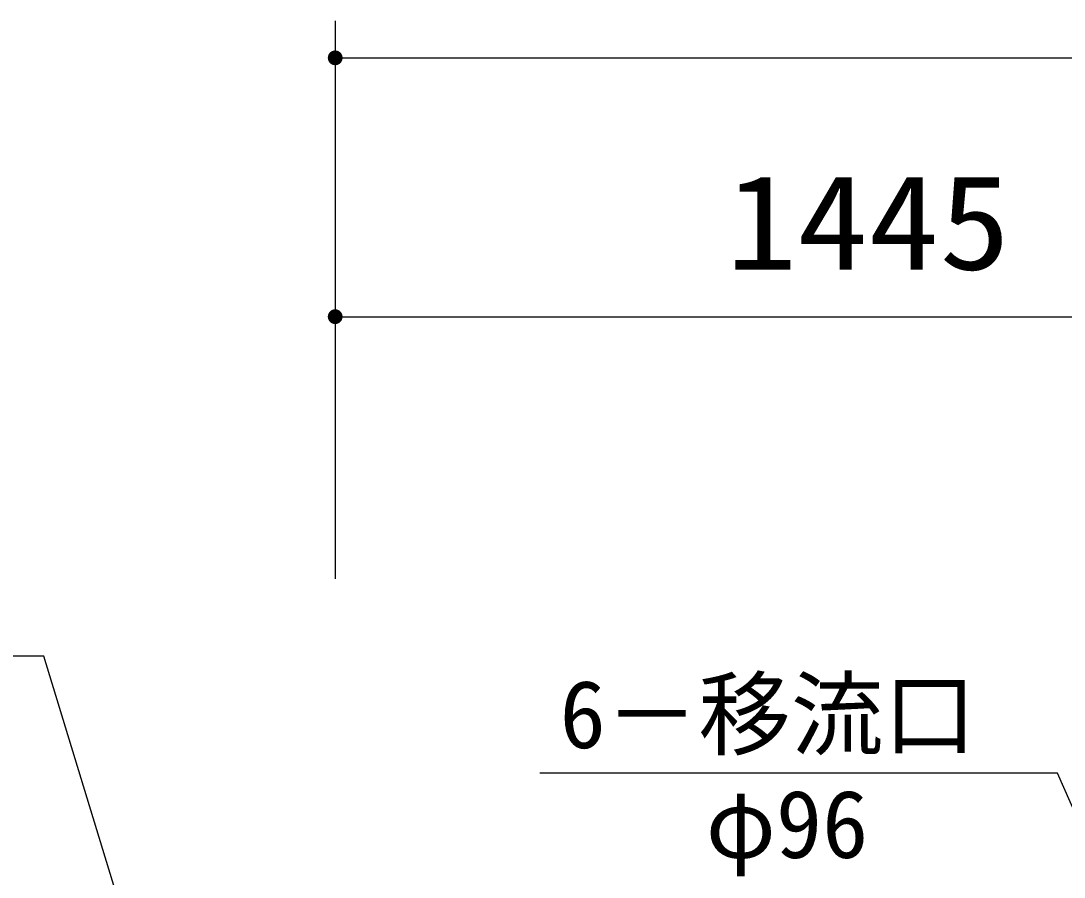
# Model space of a CAD drawing. Units: millimetres, scale not verified. Extents: x -14850 to 14850, y -10500 to 10500.
# Drawn here: x -10747 to -9336, y 2308 to 3466 of the extents above; entities that cross this region are included whole.
import ezdxf
from ezdxf.enums import TextEntityAlignment as Align

# ---------------------------------------------------------------- set-up
doc = ezdxf.new("R2010")
doc.units = ezdxf.units.MM
doc.header["$LTSCALE"] = 50
doc.layers.add('0-0_製作', color=5, linetype='Continuous', lineweight=25)
doc.layers.add('0-1_躯体', color=3, linetype='Continuous', lineweight=25)
doc.styles.add('ＭＳ ゴシック', font='')
doc.styles.get('ＭＳ ゴシック').set_extended_font_data('MS Gothic')

msp = doc.modelspace()

# ---------------------------------------------------------------- linework, layer by layer
at = {"layer": '0-0_製作', "color": 2}
for p, q in [((-10322.04, 3465.52), (-10322.04, 2711.11)), ((-10322.04, 3415.52), (-5522.04, 3415.52)), ((-10322.04, 3065.52), (-8877.04, 3065.52))]:
    msp.add_line(p, q, dxfattribs=at)
at = {"layer": '0-0_製作'}
for points in [[(-10329.75, 3421.89), (-10332.04, 3415.52), (-10332.02, 3416.15)], [(-10329.75, 3421.89), (-10322.04, 3415.52), (-10332.04, 3415.52)], [(-10322.04, 3415.52), (-10331.96, 3414.27), (-10332.04, 3415.52)], [(-10329.75, 3421.89), (-10332.02, 3416.15), (-10330.48, 3420.88)], [(-10330.48, 3420.88), (-10332.02, 3416.15), (-10331.86, 3417.39)], [(-10322.04, 3415.52), (-10331.73, 3413.03), (-10331.96, 3414.27)], [(-10330.48, 3420.88), (-10331.86, 3417.39), (-10331.09, 3419.78)], [(-10331.09, 3419.78), (-10331.86, 3417.39), (-10331.55, 3418.61)], [(-10322.04, 3415.52), (-10331.34, 3411.84), (-10331.73, 3413.03)], [(-10322.04, 3415.52), (-10330.8, 3410.7), (-10331.34, 3411.84)], [(-10322.04, 3415.52), (-10330.13, 3409.64), (-10330.8, 3410.7)], [(-10322.04, 3415.52), (-10329.33, 3408.68), (-10330.13, 3409.64)], [(-10328.89, 3422.81), (-10322.04, 3415.52), (-10329.75, 3421.89)], [(-10322.04, 3415.52), (-10328.42, 3407.82), (-10329.33, 3408.68)], [(-10327.92, 3423.61), (-10322.04, 3415.52), (-10328.89, 3422.81)], [(-10322.04, 3415.52), (-10327.4, 3407.08), (-10328.42, 3407.82)], [(-10326.86, 3424.28), (-10322.04, 3415.52), (-10327.92, 3423.61)], [(-10322.04, 3415.52), (-10326.3, 3406.47), (-10327.4, 3407.08)], [(-10325.72, 3424.82), (-10322.04, 3415.52), (-10326.86, 3424.28)], [(-10322.04, 3415.52), (-10325.13, 3406.01), (-10326.3, 3406.47)], [(-10324.53, 3425.21), (-10322.04, 3415.52), (-10325.72, 3424.82)], [(-10322.04, 3405.52), (-10325.13, 3406.01), (-10322.04, 3415.52)], [(-10323.29, 3425.44), (-10322.04, 3415.52), (-10324.53, 3425.21)], [(-10322.04, 3425.52), (-10322.04, 3415.52), (-10323.29, 3425.44)], [(-10321.41, 3425.5), (-10322.04, 3415.52), (-10322.04, 3425.52)], [(-10320.17, 3425.34), (-10322.04, 3415.52), (-10321.41, 3425.5)], [(-10318.95, 3425.03), (-10322.04, 3415.52), (-10320.17, 3425.34)], [(-10317.78, 3424.57), (-10322.04, 3415.52), (-10318.95, 3425.03)], [(-10317.78, 3424.57), (-10312.04, 3415.52), (-10322.04, 3415.52)], [(-10312.04, 3415.52), (-10322.04, 3405.52), (-10322.04, 3415.52)], [(-10312.04, 3415.52), (-10320.79, 3405.6), (-10322.04, 3405.52)], [(-10312.04, 3415.52), (-10319.55, 3405.83), (-10320.79, 3405.6)], [(-10312.04, 3415.52), (-10318.36, 3406.22), (-10319.55, 3405.83)], [(-10312.04, 3415.52), (-10317.22, 3406.76), (-10318.36, 3406.22)], [(-10316.68, 3423.96), (-10312.04, 3415.52), (-10317.78, 3424.57)], [(-10312.04, 3415.52), (-10316.16, 3407.43), (-10317.22, 3406.76)], [(-10315.67, 3423.23), (-10312.04, 3415.52), (-10316.68, 3423.96)], [(-10312.04, 3415.52), (-10315.2, 3408.23), (-10316.16, 3407.43)], [(-10314.75, 3422.37), (-10312.04, 3415.52), (-10315.67, 3423.23)], [(-10312.04, 3415.52), (-10314.34, 3409.15), (-10315.2, 3408.23)], [(-10313.95, 3421.4), (-10312.04, 3415.52), (-10314.75, 3422.37)], [(-10312.04, 3415.52), (-10313.6, 3410.16), (-10314.34, 3409.15)], [(-10313.28, 3420.34), (-10312.04, 3415.52), (-10313.95, 3421.4)], [(-10312.06, 3414.89), (-10313.6, 3410.16), (-10312.04, 3415.52)], [(-10312.22, 3413.65), (-10313.6, 3410.16), (-10312.06, 3414.89)], [(-10312.74, 3419.2), (-10312.04, 3415.52), (-10313.28, 3420.34)], [(-10312.36, 3418.01), (-10312.04, 3415.52), (-10312.74, 3419.2)], [(-10312.12, 3416.77), (-10312.04, 3415.52), (-10312.36, 3418.01)], [(-10322.04, 3405.52), (-10323.91, 3405.7), (-10325.13, 3406.01)], [(-10322.04, 3405.52), (-10322.67, 3405.54), (-10323.91, 3405.7)], [(-10312.22, 3413.65), (-10312.99, 3411.26), (-10313.6, 3410.16)], [(-10312.53, 3412.43), (-10312.99, 3411.26), (-10312.22, 3413.65)], [(-10329.75, 3071.89), (-10332.04, 3065.52), (-10330.48, 3070.88)], [(-10329.75, 3071.89), (-10322.04, 3065.52), (-10332.04, 3065.52)], [(-10330.48, 3070.88), (-10332.04, 3065.52), (-10332.02, 3066.15)], [(-10322.04, 3065.52), (-10331.96, 3064.27), (-10332.04, 3065.52)], [(-10330.48, 3070.88), (-10332.02, 3066.15), (-10331.09, 3069.78)], [(-10331.09, 3069.78), (-10332.02, 3066.15), (-10331.86, 3067.39)], [(-10322.04, 3065.52), (-10331.73, 3063.03), (-10331.96, 3064.27)], [(-10331.09, 3069.78), (-10331.86, 3067.39), (-10331.55, 3068.61)], [(-10322.04, 3065.52), (-10331.34, 3061.84), (-10331.73, 3063.03)], [(-10322.04, 3065.52), (-10330.8, 3060.7), (-10331.34, 3061.84)], [(-10322.04, 3065.52), (-10330.13, 3059.64), (-10330.8, 3060.7)], [(-10322.04, 3065.52), (-10329.33, 3058.68), (-10330.13, 3059.64)], [(-10328.89, 3072.81), (-10322.04, 3065.52), (-10329.75, 3071.89)], [(-10322.04, 3065.52), (-10328.42, 3057.82), (-10329.33, 3058.68)], [(-10327.92, 3073.61), (-10322.04, 3065.52), (-10328.89, 3072.81)], [(-10322.04, 3065.52), (-10327.4, 3057.08), (-10328.42, 3057.82)], [(-10326.86, 3074.28), (-10322.04, 3065.52), (-10327.92, 3073.61)], [(-10322.04, 3065.52), (-10326.3, 3056.47), (-10327.4, 3057.08)], [(-10325.72, 3074.82), (-10322.04, 3065.52), (-10326.86, 3074.28)], [(-10322.04, 3065.52), (-10325.13, 3056.01), (-10326.3, 3056.47)], [(-10324.53, 3075.21), (-10322.04, 3065.52), (-10325.72, 3074.82)], [(-10322.04, 3065.52), (-10323.91, 3055.7), (-10325.13, 3056.01)], [(-10323.29, 3075.44), (-10322.04, 3065.52), (-10324.53, 3075.21)], [(-10322.04, 3055.52), (-10323.91, 3055.7), (-10322.04, 3065.52)], [(-10322.04, 3075.52), (-10322.04, 3065.52), (-10323.29, 3075.44)], [(-10321.41, 3075.5), (-10322.04, 3065.52), (-10322.04, 3075.52)], [(-10320.17, 3075.34), (-10322.04, 3065.52), (-10321.41, 3075.5)], [(-10318.95, 3075.03), (-10322.04, 3065.52), (-10320.17, 3075.34)], [(-10318.95, 3075.03), (-10312.04, 3065.52), (-10322.04, 3065.52)], [(-10312.04, 3065.52), (-10322.04, 3055.52), (-10322.04, 3065.52)], [(-10312.04, 3065.52), (-10320.79, 3055.6), (-10322.04, 3055.52)], [(-10312.04, 3065.52), (-10319.55, 3055.83), (-10320.79, 3055.6)], [(-10312.04, 3065.52), (-10318.36, 3056.22), (-10319.55, 3055.83)], [(-10317.78, 3074.57), (-10312.04, 3065.52), (-10318.95, 3075.03)], [(-10312.04, 3065.52), (-10317.22, 3056.76), (-10318.36, 3056.22)], [(-10316.68, 3073.96), (-10312.04, 3065.52), (-10317.78, 3074.57)], [(-10312.04, 3065.52), (-10316.16, 3057.43), (-10317.22, 3056.76)], [(-10315.67, 3073.23), (-10312.04, 3065.52), (-10316.68, 3073.96)], [(-10312.04, 3065.52), (-10315.2, 3058.23), (-10316.16, 3057.43)], [(-10314.75, 3072.37), (-10312.04, 3065.52), (-10315.67, 3073.23)], [(-10312.04, 3065.52), (-10314.34, 3059.15), (-10315.2, 3058.23)], [(-10313.95, 3071.4), (-10312.04, 3065.52), (-10314.75, 3072.37)], [(-10312.04, 3065.52), (-10313.6, 3060.16), (-10314.34, 3059.15)], [(-10313.28, 3070.34), (-10312.04, 3065.52), (-10313.95, 3071.4)], [(-10312.06, 3064.89), (-10313.6, 3060.16), (-10312.04, 3065.52)], [(-10312.06, 3064.89), (-10312.99, 3061.26), (-10313.6, 3060.16)], [(-10312.74, 3069.2), (-10312.04, 3065.52), (-10313.28, 3070.34)], [(-10312.22, 3063.65), (-10312.99, 3061.26), (-10312.06, 3064.89)], [(-10312.22, 3063.65), (-10312.53, 3062.43), (-10312.99, 3061.26)], [(-10312.36, 3068.01), (-10312.04, 3065.52), (-10312.74, 3069.2)], [(-10312.12, 3066.77), (-10312.04, 3065.52), (-10312.36, 3068.01)], [(-10322.04, 3055.52), (-10322.67, 3055.54), (-10323.91, 3055.7)]]:
    msp.add_solid(points, dxfattribs=at)
at = {"layer": '0-1_躯体'}
for p, q in [((-10715.86, 2606.67), (-11149.66, 2606.67)), ((-10138.14, 706.67), (-10715.86, 2606.67)), ((-9345.11, 2448.44), (-10045.28, 2448.44)), ((-8631.31, 814.57), (-9345.11, 2448.44))]:
    msp.add_line(p, q, dxfattribs=at)

# ---------------------------------------------------------------- texts
at = {"layer": '0-0_製作', "color": 4, "style": 'ＭＳ ゴシック', "width": 1.1}
msp.add_text('1445', height=128.4, dxfattribs=at).set_placement((-9793.29, 3090.52), align=Align.BOTTOM_LEFT)
at = {"layer": '0-1_躯体', "color": 4, "style": 'ＭＳ ゴシック'}
for s, p in [('\u30006－移流口\u3000', (-10143.76, 2454.56)), ('\u3000\u3000φ96', (-10071.33, 2306.07))]:
    msp.add_text(s, height=91.79, dxfattribs=at).set_placement(p, align=Align.BOTTOM_LEFT)

doc.saveas('drawing.dxf')
